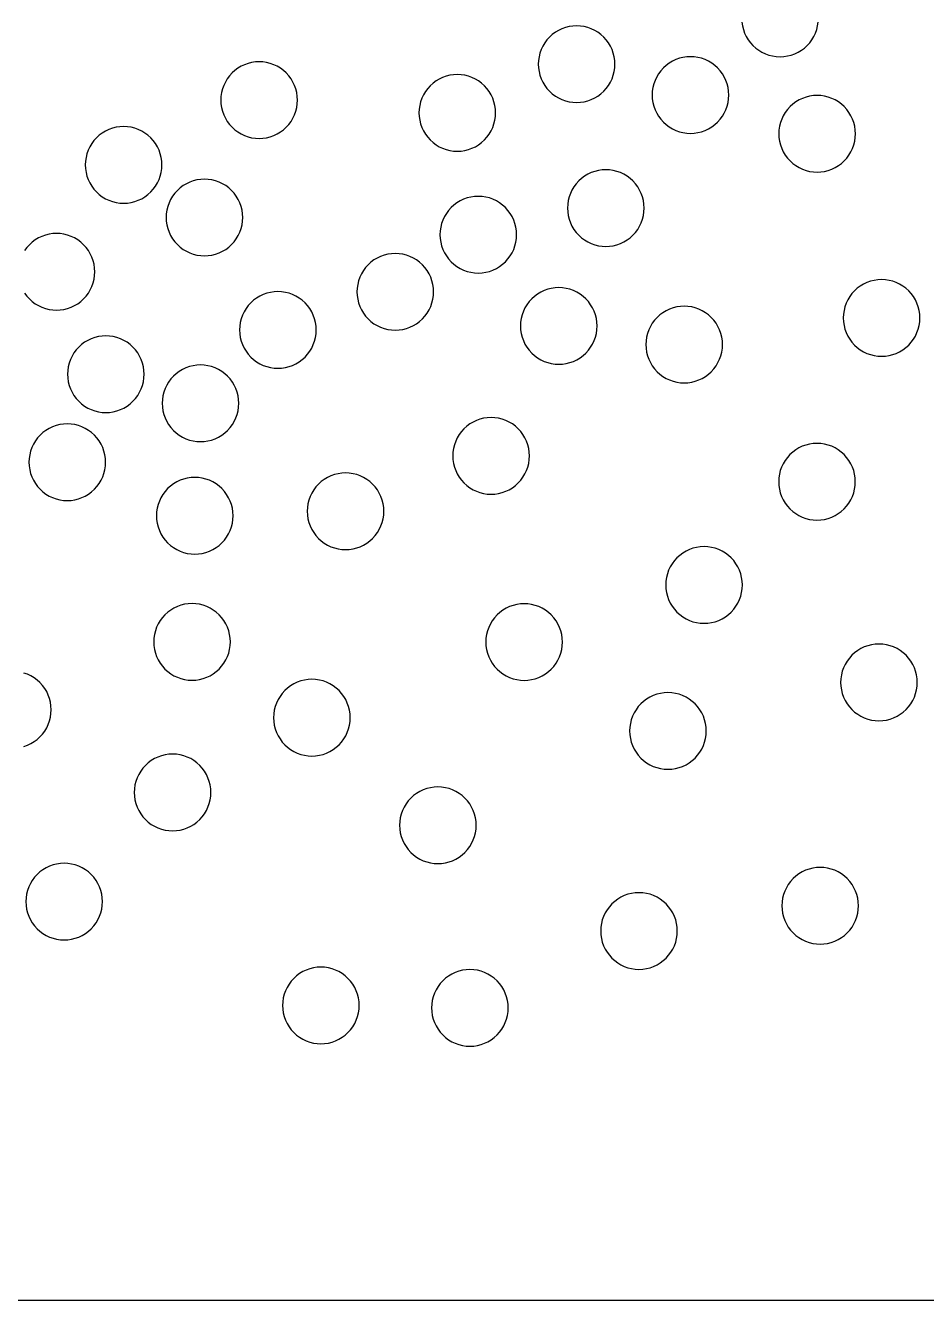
# Model space of a CAD drawing. Header units: millimetres. Extents: x 0 to 406, y 0 to 84.
# Drawn here: x 138.55 to 173.81, y 0 to 49.88 of the extents above; entities that cross this region are included whole.
import ezdxf

# ---------------------------------------------------------------- set-up
doc = ezdxf.new("R2010")
doc.units = ezdxf.units.MM

msp = doc.modelspace()

# ---------------------------------------------------------------- linework, layer by layer
at = {"color": 0}
for points in [[(0, 0), (0, 83.82), (406.4, 83.82), (406.4, 0), (0, 0)], [(166.588, 50.013), (166.61, 49.868), (166.646, 49.725), (166.695, 49.586), (166.758, 49.453), (166.834, 49.327), (166.922, 49.209), (167.021, 49.1), (167.13, 49.001), (167.248, 48.913), (167.374, 48.838), (167.507, 48.775), (167.646, 48.725), (167.789, 48.689), (167.934, 48.668), (168.081, 48.66), (168.228, 48.668), (168.374, 48.689), (168.517, 48.725), (168.655, 48.775), (168.788, 48.838), (168.915, 48.913), (169.033, 49.001), (169.142, 49.1)], [(169.142, 49.1), (169.241, 49.209), (169.328, 49.327), (169.404, 49.453), (169.467, 49.586), (169.517, 49.725), (169.552, 49.868), (169.574, 50.013)], [(161.18, 47.308), (161.278, 47.417), (161.366, 47.535), (161.442, 47.661), (161.505, 47.794), (161.554, 47.933), (161.59, 48.076), (161.612, 48.221), (161.619, 48.368), (161.612, 48.515), (161.59, 48.661), (161.554, 48.804), (161.505, 48.942), (161.442, 49.075), (161.366, 49.202), (161.278, 49.32), (161.18, 49.429), (161.07, 49.528), (160.952, 49.616), (160.826, 49.691), (160.693, 49.754), (160.554, 49.804), (160.411, 49.84), (160.266, 49.861), (160.119, 49.868), (159.972, 49.861), (159.826, 49.84), (159.683, 49.804), (159.545, 49.754), (159.412, 49.691), (159.286, 49.616), (159.167, 49.528), (159.058, 49.429), (158.959, 49.32), (158.872, 49.202), (158.796, 49.075), (158.733, 48.942), (158.683, 48.804), (158.648, 48.661), (158.626, 48.515), (158.619, 48.368), (158.626, 48.221), (158.648, 48.076), (158.683, 47.933), (158.733, 47.794), (158.796, 47.661), (158.872, 47.535), (158.959, 47.417), (159.058, 47.308), (159.167, 47.209), (159.286, 47.121), (159.412, 47.046), (159.545, 46.983), (159.683, 46.933), (159.826, 46.897), (159.972, 46.876), (160.119, 46.868), (160.266, 46.876), (160.411, 46.897), (160.554, 46.933), (160.693, 46.983), (160.826, 47.046), (160.952, 47.121), (161.07, 47.209), (161.18, 47.308)], [(148.754, 45.903), (148.853, 46.012), (148.94, 46.13), (149.016, 46.256), (149.079, 46.389), (149.129, 46.528), (149.164, 46.671), (149.186, 46.816), (149.193, 46.963), (149.186, 47.11), (149.164, 47.256), (149.129, 47.399), (149.079, 47.537), (149.016, 47.67), (148.94, 47.797), (148.853, 47.915), (148.754, 48.024), (148.645, 48.123), (148.526, 48.21), (148.4, 48.286), (148.267, 48.349), (148.129, 48.399), (147.986, 48.434), (147.84, 48.456), (147.693, 48.463), (147.546, 48.456), (147.4, 48.434), (147.258, 48.399), (147.119, 48.349), (146.986, 48.286), (146.86, 48.21), (146.742, 48.123), (146.632, 48.024), (146.534, 47.915), (146.446, 47.797), (146.37, 47.67), (146.307, 47.537), (146.258, 47.399), (146.222, 47.256), (146.2, 47.11), (146.193, 46.963), (146.2, 46.816), (146.222, 46.671), (146.258, 46.528), (146.307, 46.389), (146.37, 46.256), (146.446, 46.13), (146.534, 46.012), (146.632, 45.903), (146.742, 45.804), (146.86, 45.716), (146.986, 45.64), (147.119, 45.577), (147.258, 45.528), (147.4, 45.492), (147.546, 45.471), (147.693, 45.463), (147.84, 45.471), (147.986, 45.492), (148.129, 45.528), (148.267, 45.577), (148.4, 45.64), (148.526, 45.716), (148.645, 45.804), (148.754, 45.903)], [(165.635, 46.102), (165.734, 46.211), (165.822, 46.329), (165.898, 46.455), (165.961, 46.588), (166.01, 46.727), (166.046, 46.87), (166.068, 47.015), (166.075, 47.162), (166.068, 47.309), (166.046, 47.455), (166.01, 47.598), (165.961, 47.736), (165.898, 47.869), (165.822, 47.996), (165.734, 48.114), (165.635, 48.223), (165.526, 48.322), (165.408, 48.409), (165.282, 48.485), (165.149, 48.548), (165.01, 48.598), (164.867, 48.633), (164.722, 48.655), (164.575, 48.662), (164.428, 48.655), (164.282, 48.633), (164.139, 48.598), (164.001, 48.548), (163.868, 48.485), (163.741, 48.409), (163.623, 48.322), (163.514, 48.223), (163.415, 48.114), (163.328, 47.996), (163.252, 47.869), (163.189, 47.736), (163.139, 47.598), (163.104, 47.455), (163.082, 47.309), (163.075, 47.162), (163.082, 47.015), (163.104, 46.87), (163.139, 46.727), (163.189, 46.588), (163.252, 46.455), (163.328, 46.329), (163.415, 46.211), (163.514, 46.102), (163.623, 46.003), (163.741, 45.915), (163.868, 45.839), (164.001, 45.776), (164.139, 45.727), (164.282, 45.691), (164.428, 45.669), (164.575, 45.662), (164.722, 45.669), (164.867, 45.691), (165.01, 45.727), (165.149, 45.776), (165.282, 45.839), (165.408, 45.915), (165.526, 46.003), (165.635, 46.102)], [(156.51, 45.403), (156.609, 45.513), (156.696, 45.631), (156.772, 45.757), (156.835, 45.89), (156.885, 46.029), (156.92, 46.172), (156.942, 46.317), (156.949, 46.464), (156.942, 46.611), (156.92, 46.757), (156.885, 46.9), (156.835, 47.038), (156.772, 47.171), (156.696, 47.298), (156.609, 47.416), (156.51, 47.525), (156.401, 47.624), (156.283, 47.711), (156.156, 47.787), (156.023, 47.85), (155.885, 47.9), (155.742, 47.935), (155.596, 47.957), (155.449, 47.964), (155.302, 47.957), (155.157, 47.935), (155.014, 47.9), (154.875, 47.85), (154.742, 47.787), (154.616, 47.711), (154.498, 47.624), (154.389, 47.525), (154.29, 47.416), (154.202, 47.298), (154.126, 47.171), (154.063, 47.038), (154.014, 46.9), (153.978, 46.757), (153.956, 46.611), (153.949, 46.464), (153.956, 46.317), (153.978, 46.172), (154.014, 46.029), (154.063, 45.89), (154.126, 45.757), (154.202, 45.631), (154.29, 45.513), (154.389, 45.403), (154.498, 45.305), (154.616, 45.217), (154.742, 45.141), (154.875, 45.078), (155.014, 45.029), (155.157, 44.993), (155.302, 44.971), (155.449, 44.964), (155.596, 44.971), (155.742, 44.993), (155.885, 45.029), (156.023, 45.078), (156.156, 45.141), (156.283, 45.217), (156.401, 45.305), (156.51, 45.403)], [(170.593, 44.585), (170.692, 44.695), (170.779, 44.813), (170.855, 44.939), (170.918, 45.072), (170.967, 45.211), (171.003, 45.353), (171.025, 45.499), (171.032, 45.646), (171.025, 45.793), (171.003, 45.939), (170.967, 46.082), (170.918, 46.22), (170.855, 46.353), (170.779, 46.479), (170.692, 46.598), (170.593, 46.707), (170.484, 46.806), (170.365, 46.893), (170.239, 46.969), (170.106, 47.032), (169.967, 47.082), (169.825, 47.117), (169.679, 47.139), (169.532, 47.146), (169.385, 47.139), (169.239, 47.117), (169.097, 47.082), (168.958, 47.032), (168.825, 46.969), (168.699, 46.893), (168.58, 46.806), (168.471, 46.707), (168.373, 46.598), (168.285, 46.479), (168.209, 46.353), (168.146, 46.22), (168.097, 46.082), (168.061, 45.939), (168.039, 45.793), (168.032, 45.646), (168.039, 45.499), (168.061, 45.353), (168.097, 45.211), (168.146, 45.072), (168.209, 44.939), (168.285, 44.813), (168.373, 44.695), (168.471, 44.585), (168.58, 44.487), (168.699, 44.399), (168.825, 44.323), (168.958, 44.26), (169.097, 44.211), (169.239, 44.175), (169.385, 44.153), (169.532, 44.146), (169.679, 44.153), (169.825, 44.175), (169.967, 44.211), (170.106, 44.26), (170.239, 44.323), (170.365, 44.399), (170.484, 44.487), (170.593, 44.585)], [(143.449, 43.368), (143.548, 43.477), (143.636, 43.595), (143.711, 43.722), (143.774, 43.855), (143.824, 43.993), (143.86, 44.136), (143.881, 44.282), (143.889, 44.429), (143.881, 44.576), (143.86, 44.721), (143.824, 44.864), (143.774, 45.003), (143.711, 45.136), (143.636, 45.262), (143.548, 45.38), (143.449, 45.489), (143.34, 45.588), (143.222, 45.676), (143.096, 45.752), (142.963, 45.815), (142.824, 45.864), (142.681, 45.9), (142.536, 45.921), (142.389, 45.929), (142.242, 45.921), (142.096, 45.9), (141.953, 45.864), (141.815, 45.815), (141.681, 45.752), (141.555, 45.676), (141.437, 45.588), (141.328, 45.489), (141.229, 45.38), (141.141, 45.262), (141.066, 45.136), (141.003, 45.003), (140.953, 44.864), (140.917, 44.721), (140.896, 44.576), (140.889, 44.429), (140.896, 44.282), (140.917, 44.136), (140.953, 43.993), (141.003, 43.855), (141.066, 43.722), (141.141, 43.595), (141.229, 43.477), (141.328, 43.368), (141.437, 43.269), (141.555, 43.181), (141.681, 43.106), (141.815, 43.043), (141.953, 42.993), (142.096, 42.958), (142.242, 42.936), (142.389, 42.929), (142.536, 42.936), (142.681, 42.958), (142.824, 42.993), (142.963, 43.043), (143.096, 43.106), (143.222, 43.181), (143.34, 43.269), (143.449, 43.368)], [(162.322, 41.678), (162.421, 41.787), (162.509, 41.905), (162.584, 42.032), (162.647, 42.165), (162.697, 42.303), (162.733, 42.446), (162.754, 42.592), (162.761, 42.739), (162.754, 42.886), (162.733, 43.031), (162.697, 43.174), (162.647, 43.313), (162.584, 43.446), (162.509, 43.572), (162.421, 43.69), (162.322, 43.8), (162.213, 43.898), (162.095, 43.986), (161.968, 44.062), (161.835, 44.125), (161.697, 44.174), (161.554, 44.21), (161.408, 44.232), (161.261, 44.239), (161.114, 44.232), (160.969, 44.21), (160.826, 44.174), (160.687, 44.125), (160.554, 44.062), (160.428, 43.986), (160.31, 43.898), (160.201, 43.8), (160.102, 43.69), (160.014, 43.572), (159.938, 43.446), (159.876, 43.313), (159.826, 43.174), (159.79, 43.031), (159.769, 42.886), (159.761, 42.739), (159.769, 42.592), (159.79, 42.446), (159.826, 42.303), (159.876, 42.165), (159.938, 42.032), (160.014, 41.905), (160.102, 41.787), (160.201, 41.678), (160.31, 41.579), (160.428, 41.492), (160.554, 41.416), (160.687, 41.353), (160.826, 41.303), (160.969, 41.268), (161.114, 41.246), (161.261, 41.239), (161.408, 41.246), (161.554, 41.268), (161.697, 41.303), (161.835, 41.353), (161.968, 41.416), (162.095, 41.492), (162.213, 41.579), (162.322, 41.678)], [(146.613, 41.31), (146.712, 41.419), (146.799, 41.537), (146.875, 41.664), (146.938, 41.797), (146.988, 41.935), (147.023, 42.078), (147.045, 42.224), (147.052, 42.371), (147.045, 42.518), (147.023, 42.663), (146.988, 42.806), (146.938, 42.945), (146.875, 43.078), (146.799, 43.204), (146.712, 43.322), (146.613, 43.431), (146.504, 43.53), (146.385, 43.618), (146.259, 43.693), (146.126, 43.756), (145.988, 43.806), (145.845, 43.842), (145.699, 43.863), (145.552, 43.871), (145.405, 43.863), (145.259, 43.842), (145.117, 43.806), (144.978, 43.756), (144.845, 43.693), (144.719, 43.618), (144.601, 43.53), (144.491, 43.431), (144.393, 43.322), (144.305, 43.204), (144.229, 43.078), (144.166, 42.945), (144.117, 42.806), (144.081, 42.663), (144.059, 42.518), (144.052, 42.371), (144.059, 42.224), (144.081, 42.078), (144.117, 41.935), (144.166, 41.797), (144.229, 41.664), (144.305, 41.537), (144.393, 41.419), (144.491, 41.31), (144.601, 41.211), (144.719, 41.123), (144.845, 41.048), (144.978, 40.985), (145.117, 40.935), (145.259, 40.899), (145.405, 40.878), (145.552, 40.871), (145.699, 40.878), (145.845, 40.899), (145.988, 40.935), (146.126, 40.985), (146.259, 41.048), (146.385, 41.123), (146.504, 41.211), (146.613, 41.31)], [(157.33, 40.638), (157.429, 40.747), (157.517, 40.865), (157.593, 40.991), (157.656, 41.124), (157.705, 41.263), (157.741, 41.406), (157.762, 41.551), (157.77, 41.698), (157.762, 41.845), (157.741, 41.991), (157.705, 42.134), (157.656, 42.272), (157.593, 42.405), (157.517, 42.532), (157.429, 42.65), (157.33, 42.759), (157.221, 42.858), (157.103, 42.945), (156.977, 43.021), (156.844, 43.084), (156.705, 43.134), (156.562, 43.169), (156.417, 43.191), (156.27, 43.198), (156.123, 43.191), (155.977, 43.169), (155.834, 43.134), (155.696, 43.084), (155.563, 43.021), (155.436, 42.945), (155.318, 42.858), (155.209, 42.759), (155.11, 42.65), (155.023, 42.532), (154.947, 42.405), (154.884, 42.272), (154.834, 42.134), (154.799, 41.991), (154.777, 41.845), (154.77, 41.698), (154.777, 41.551), (154.799, 41.406), (154.834, 41.263), (154.884, 41.124), (154.947, 40.991), (155.023, 40.865), (155.11, 40.747), (155.209, 40.638), (155.318, 40.539), (155.436, 40.451), (155.563, 40.375), (155.696, 40.312), (155.834, 40.263), (155.977, 40.227), (156.123, 40.205), (156.27, 40.198), (156.417, 40.205), (156.562, 40.227), (156.705, 40.263), (156.844, 40.312), (156.977, 40.375), (157.103, 40.451), (157.221, 40.539), (157.33, 40.638)], [(140.823, 39.185), (140.922, 39.294), (141.01, 39.413), (141.085, 39.539), (141.148, 39.672), (141.198, 39.811), (141.234, 39.953), (141.255, 40.099), (141.262, 40.246), (141.255, 40.393), (141.234, 40.539), (141.198, 40.681), (141.148, 40.82), (141.085, 40.953), (141.01, 41.079), (140.922, 41.198), (140.823, 41.307), (140.714, 41.405), (140.596, 41.493), (140.469, 41.569), (140.336, 41.632), (140.198, 41.681), (140.055, 41.717), (139.909, 41.739), (139.762, 41.746), (139.615, 41.739), (139.47, 41.717), (139.327, 41.681), (139.188, 41.632), (139.055, 41.569), (138.929, 41.493), (138.811, 41.405), (138.702, 41.307), (138.603, 41.198), (138.515, 41.079)], [(154.082, 38.402), (154.181, 38.511), (154.269, 38.629), (154.344, 38.755), (154.407, 38.888), (154.457, 39.027), (154.493, 39.17), (154.514, 39.315), (154.522, 39.462), (154.514, 39.609), (154.493, 39.755), (154.457, 39.898), (154.407, 40.036), (154.344, 40.169), (154.269, 40.296), (154.181, 40.414), (154.082, 40.523), (153.973, 40.622), (153.855, 40.71), (153.729, 40.785), (153.596, 40.848), (153.457, 40.898), (153.314, 40.934), (153.169, 40.955), (153.022, 40.962), (152.875, 40.955), (152.729, 40.934), (152.586, 40.898), (152.448, 40.848), (152.314, 40.785), (152.188, 40.71), (152.07, 40.622), (151.961, 40.523), (151.862, 40.414), (151.774, 40.296), (151.699, 40.169), (151.636, 40.036), (151.586, 39.898), (151.55, 39.755), (151.529, 39.609), (151.522, 39.462), (151.529, 39.315), (151.55, 39.17), (151.586, 39.027), (151.636, 38.888), (151.699, 38.755), (151.774, 38.629), (151.862, 38.511), (151.961, 38.402), (152.07, 38.303), (152.188, 38.215), (152.314, 38.139), (152.448, 38.077), (152.586, 38.027), (152.729, 37.991), (152.875, 37.97), (153.022, 37.962), (153.169, 37.97), (153.314, 37.991), (153.457, 38.027), (153.596, 38.077), (153.729, 38.139), (153.855, 38.215), (153.973, 38.303), (154.082, 38.402)], [(173.116, 37.38), (173.214, 37.489), (173.302, 37.607), (173.378, 37.733), (173.441, 37.866), (173.49, 38.005), (173.526, 38.148), (173.548, 38.293), (173.555, 38.441), (173.548, 38.588), (173.526, 38.733), (173.49, 38.876), (173.441, 39.015), (173.378, 39.148), (173.302, 39.274), (173.214, 39.392), (173.116, 39.501), (173.007, 39.6), (172.888, 39.688), (172.762, 39.763), (172.629, 39.826), (172.49, 39.876), (172.348, 39.912), (172.202, 39.933), (172.055, 39.941), (171.908, 39.933), (171.762, 39.912), (171.62, 39.876), (171.481, 39.826), (171.348, 39.763), (171.222, 39.688), (171.103, 39.6), (170.994, 39.501), (170.895, 39.392), (170.808, 39.274), (170.732, 39.148), (170.669, 39.015), (170.62, 38.876), (170.584, 38.733), (170.562, 38.588), (170.555, 38.441), (170.562, 38.293), (170.584, 38.148), (170.62, 38.005), (170.669, 37.866), (170.732, 37.733), (170.808, 37.607), (170.895, 37.489), (170.994, 37.38), (171.103, 37.281), (171.222, 37.193), (171.348, 37.118), (171.481, 37.055), (171.62, 37.005), (171.762, 36.969), (171.908, 36.948), (172.055, 36.941), (172.202, 36.948), (172.348, 36.969), (172.49, 37.005), (172.629, 37.055), (172.762, 37.118), (172.888, 37.193), (173.007, 37.281), (173.116, 37.38)], [(138.515, 39.413), (138.603, 39.294), (138.702, 39.185), (138.811, 39.086), (138.929, 38.999), (139.055, 38.923), (139.188, 38.86), (139.327, 38.811), (139.47, 38.775), (139.615, 38.753), (139.762, 38.746), (139.909, 38.753), (140.055, 38.775), (140.198, 38.811), (140.336, 38.86), (140.469, 38.923), (140.596, 38.999), (140.714, 39.086), (140.823, 39.185)], [(149.488, 36.91), (149.586, 37.019), (149.674, 37.137), (149.75, 37.263), (149.813, 37.397), (149.862, 37.535), (149.898, 37.678), (149.92, 37.824), (149.927, 37.971), (149.92, 38.118), (149.898, 38.263), (149.862, 38.406), (149.813, 38.545), (149.75, 38.678), (149.674, 38.804), (149.586, 38.922), (149.488, 39.031), (149.379, 39.13), (149.26, 39.218), (149.134, 39.293), (149.001, 39.356), (148.862, 39.406), (148.72, 39.442), (148.574, 39.463), (148.427, 39.471), (148.28, 39.463), (148.134, 39.442), (147.992, 39.406), (147.853, 39.356), (147.72, 39.293), (147.594, 39.218), (147.475, 39.13), (147.366, 39.031), (147.267, 38.922), (147.18, 38.804), (147.104, 38.678), (147.041, 38.545), (146.992, 38.406), (146.956, 38.263), (146.934, 38.118), (146.927, 37.971), (146.934, 37.824), (146.956, 37.678), (146.992, 37.535), (147.041, 37.397), (147.104, 37.263), (147.18, 37.137), (147.267, 37.019), (147.366, 36.91), (147.475, 36.811), (147.594, 36.723), (147.72, 36.648), (147.853, 36.585), (147.992, 36.535), (148.134, 36.499), (148.28, 36.478), (148.427, 36.471), (148.574, 36.478), (148.72, 36.499), (148.862, 36.535), (149.001, 36.585), (149.134, 36.648), (149.26, 36.723), (149.379, 36.811), (149.488, 36.91)], [(160.373, 36.967), (160.482, 37.066), (160.581, 37.175), (160.668, 37.293), (160.744, 37.419), (160.807, 37.552), (160.857, 37.691), (160.892, 37.834), (160.914, 37.979), (160.921, 38.126), (160.914, 38.273), (160.892, 38.419), (160.857, 38.562), (160.807, 38.7), (160.744, 38.833), (160.668, 38.96), (160.581, 39.078), (160.482, 39.187), (160.373, 39.286), (160.255, 39.373), (160.128, 39.449), (159.995, 39.512), (159.857, 39.562), (159.714, 39.597), (159.568, 39.619), (159.421, 39.626), (159.274, 39.619), (159.129, 39.597), (158.986, 39.562), (158.847, 39.512), (158.714, 39.449), (158.588, 39.373), (158.47, 39.286), (158.361, 39.187), (158.262, 39.078), (158.174, 38.96), (158.098, 38.833), (158.035, 38.7), (157.986, 38.562), (157.95, 38.419), (157.928, 38.273), (157.921, 38.126), (157.928, 37.979), (157.95, 37.834), (157.986, 37.691), (158.035, 37.552), (158.098, 37.419), (158.174, 37.293), (158.262, 37.175), (158.361, 37.066), (158.47, 36.967), (158.588, 36.879), (158.714, 36.803), (158.847, 36.74), (158.986, 36.691), (159.129, 36.655), (159.274, 36.634), (159.421, 36.626), (159.568, 36.634), (159.714, 36.655), (159.857, 36.691), (159.995, 36.74), (160.128, 36.803), (160.255, 36.879), (160.373, 36.967)], [(165.39, 36.338), (165.489, 36.447), (165.576, 36.566), (165.652, 36.692), (165.715, 36.825), (165.765, 36.963), (165.8, 37.106), (165.822, 37.252), (165.829, 37.399), (165.822, 37.546), (165.8, 37.691), (165.765, 37.834), (165.715, 37.973), (165.652, 38.106), (165.576, 38.232), (165.489, 38.35), (165.39, 38.46), (165.281, 38.558), (165.163, 38.646), (165.036, 38.722), (164.903, 38.785), (164.765, 38.834), (164.622, 38.87), (164.476, 38.892), (164.329, 38.899), (164.182, 38.892), (164.037, 38.87), (163.894, 38.834), (163.755, 38.785), (163.622, 38.722), (163.496, 38.646), (163.378, 38.558), (163.269, 38.46), (163.17, 38.35), (163.082, 38.232), (163.006, 38.106), (162.943, 37.973), (162.894, 37.834), (162.858, 37.691), (162.836, 37.546), (162.829, 37.399), (162.836, 37.252), (162.858, 37.106), (162.894, 36.963), (162.943, 36.825), (163.006, 36.692), (163.082, 36.566), (163.17, 36.447), (163.269, 36.338), (163.378, 36.239), (163.496, 36.152), (163.622, 36.076), (163.755, 36.013), (163.894, 35.963), (164.037, 35.928), (164.182, 35.906), (164.329, 35.899), (164.476, 35.906), (164.622, 35.928), (164.765, 35.963), (164.903, 36.013), (165.036, 36.076), (165.163, 36.152), (165.281, 36.239), (165.39, 36.338)], [(142.753, 35.179), (142.852, 35.288), (142.94, 35.406), (143.015, 35.532), (143.078, 35.666), (143.128, 35.804), (143.164, 35.947), (143.185, 36.093), (143.193, 36.24), (143.185, 36.387), (143.164, 36.532), (143.128, 36.675), (143.078, 36.814), (143.015, 36.947), (142.94, 37.073), (142.852, 37.191), (142.753, 37.3), (142.644, 37.399), (142.526, 37.487), (142.4, 37.562), (142.267, 37.625), (142.128, 37.675), (141.985, 37.711), (141.84, 37.732), (141.693, 37.74), (141.546, 37.732), (141.4, 37.711), (141.257, 37.675), (141.119, 37.625), (140.985, 37.562), (140.859, 37.487), (140.741, 37.399), (140.632, 37.3), (140.533, 37.191), (140.445, 37.073), (140.37, 36.947), (140.307, 36.814), (140.257, 36.675), (140.221, 36.532), (140.2, 36.387), (140.193, 36.24), (140.2, 36.093), (140.221, 35.947), (140.257, 35.804), (140.307, 35.666), (140.37, 35.532), (140.445, 35.406), (140.533, 35.288), (140.632, 35.179), (140.741, 35.08), (140.859, 34.992), (140.985, 34.917), (141.119, 34.854), (141.257, 34.804), (141.4, 34.768), (141.546, 34.747), (141.693, 34.74), (141.84, 34.747), (141.985, 34.768), (142.128, 34.804), (142.267, 34.854), (142.4, 34.917), (142.526, 34.992), (142.644, 35.08), (142.753, 35.179)], [(146.459, 34.04), (146.558, 34.149), (146.645, 34.267), (146.721, 34.394), (146.784, 34.527), (146.834, 34.665), (146.869, 34.808), (146.891, 34.954), (146.898, 35.101), (146.891, 35.248), (146.869, 35.393), (146.834, 35.536), (146.784, 35.675), (146.721, 35.808), (146.645, 35.934), (146.558, 36.052), (146.459, 36.161), (146.35, 36.26), (146.232, 36.348), (146.105, 36.424), (145.972, 36.487), (145.834, 36.536), (145.691, 36.572), (145.545, 36.594), (145.398, 36.601), (145.251, 36.594), (145.106, 36.572), (144.963, 36.536), (144.824, 36.487), (144.691, 36.424), (144.565, 36.348), (144.447, 36.26), (144.338, 36.161), (144.239, 36.052), (144.151, 35.934), (144.075, 35.808), (144.012, 35.675), (143.963, 35.536), (143.927, 35.393), (143.905, 35.248), (143.898, 35.101), (143.905, 34.954), (143.927, 34.808), (143.963, 34.665), (144.012, 34.527), (144.075, 34.394), (144.151, 34.267), (144.239, 34.149), (144.338, 34.04), (144.447, 33.941), (144.565, 33.854), (144.691, 33.778), (144.824, 33.715), (144.963, 33.665), (145.106, 33.63), (145.251, 33.608), (145.398, 33.601), (145.545, 33.608), (145.691, 33.63), (145.834, 33.665), (145.972, 33.715), (146.105, 33.778), (146.232, 33.854), (146.35, 33.941), (146.459, 34.04)], [(157.831, 31.984), (157.93, 32.093), (158.018, 32.211), (158.094, 32.337), (158.157, 32.47), (158.206, 32.609), (158.242, 32.752), (158.264, 32.897), (158.271, 33.044), (158.264, 33.191), (158.242, 33.337), (158.206, 33.48), (158.157, 33.618), (158.094, 33.752), (158.018, 33.878), (157.93, 33.996), (157.831, 34.105), (157.722, 34.204), (157.604, 34.292), (157.478, 34.367), (157.345, 34.43), (157.206, 34.48), (157.063, 34.516), (156.918, 34.537), (156.771, 34.544), (156.624, 34.537), (156.478, 34.516), (156.335, 34.48), (156.197, 34.43), (156.064, 34.367), (155.937, 34.292), (155.819, 34.204), (155.71, 34.105), (155.611, 33.996), (155.524, 33.878), (155.448, 33.752), (155.385, 33.618), (155.335, 33.48), (155.3, 33.337), (155.278, 33.191), (155.271, 33.044), (155.278, 32.897), (155.3, 32.752), (155.335, 32.609), (155.385, 32.47), (155.448, 32.337), (155.524, 32.211), (155.611, 32.093), (155.71, 31.984), (155.819, 31.885), (155.937, 31.797), (156.064, 31.722), (156.197, 31.659), (156.335, 31.609), (156.478, 31.573), (156.624, 31.552), (156.771, 31.544), (156.918, 31.552), (157.063, 31.573), (157.206, 31.609), (157.345, 31.659), (157.478, 31.722), (157.604, 31.797), (157.722, 31.885), (157.831, 31.984)], [(141.135, 31.637), (141.244, 31.736), (141.343, 31.845), (141.431, 31.963), (141.506, 32.089), (141.569, 32.222), (141.619, 32.361), (141.655, 32.504), (141.676, 32.649), (141.683, 32.796), (141.676, 32.943), (141.655, 33.089), (141.619, 33.232), (141.569, 33.37), (141.506, 33.503), (141.431, 33.63), (141.343, 33.748), (141.244, 33.857), (141.135, 33.956), (141.017, 34.043), (140.89, 34.119), (140.757, 34.182), (140.619, 34.232), (140.476, 34.267), (140.33, 34.289), (140.183, 34.296), (140.036, 34.289), (139.891, 34.267), (139.748, 34.232), (139.609, 34.182), (139.476, 34.119), (139.35, 34.043), (139.232, 33.956), (139.123, 33.857), (139.024, 33.748), (138.936, 33.63), (138.86, 33.503), (138.798, 33.37), (138.748, 33.232), (138.712, 33.089), (138.691, 32.943), (138.683, 32.796), (138.691, 32.649), (138.712, 32.504), (138.748, 32.361), (138.798, 32.222), (138.86, 32.089), (138.936, 31.963), (139.024, 31.845), (139.123, 31.736), (139.232, 31.637), (139.35, 31.549), (139.476, 31.473), (139.609, 31.41), (139.748, 31.361), (139.891, 31.325), (140.036, 31.303), (140.183, 31.296), (140.33, 31.303), (140.476, 31.325), (140.619, 31.361), (140.757, 31.41), (140.89, 31.473), (141.017, 31.549), (141.135, 31.637)], [(170.588, 30.972), (170.687, 31.081), (170.775, 31.199), (170.85, 31.325), (170.913, 31.458), (170.963, 31.597), (170.999, 31.74), (171.02, 31.885), (171.027, 32.032), (171.02, 32.179), (170.999, 32.325), (170.963, 32.468), (170.913, 32.606), (170.85, 32.739), (170.775, 32.866), (170.687, 32.984), (170.588, 33.093), (170.479, 33.192), (170.361, 33.279), (170.235, 33.355), (170.102, 33.418), (169.963, 33.468), (169.82, 33.503), (169.675, 33.525), (169.527, 33.532), (169.38, 33.525), (169.235, 33.503), (169.092, 33.468), (168.953, 33.418), (168.82, 33.355), (168.694, 33.279), (168.576, 33.192), (168.467, 33.093), (168.368, 32.984), (168.28, 32.866), (168.205, 32.739), (168.142, 32.606), (168.092, 32.468), (168.056, 32.325), (168.035, 32.179), (168.027, 32.032), (168.035, 31.885), (168.056, 31.74), (168.092, 31.597), (168.142, 31.458), (168.205, 31.325), (168.28, 31.199), (168.368, 31.081), (168.467, 30.972), (168.576, 30.873), (168.694, 30.785), (168.82, 30.709), (168.953, 30.646), (169.092, 30.597), (169.235, 30.561), (169.38, 30.539), (169.527, 30.532), (169.675, 30.539), (169.82, 30.561), (169.963, 30.597), (170.102, 30.646), (170.235, 30.709), (170.361, 30.785), (170.479, 30.873), (170.588, 30.972)], [(146.233, 29.641), (146.332, 29.751), (146.42, 29.869), (146.496, 29.995), (146.559, 30.128), (146.608, 30.267), (146.644, 30.409), (146.665, 30.555), (146.673, 30.702), (146.665, 30.849), (146.644, 30.995), (146.608, 31.138), (146.559, 31.276), (146.496, 31.409), (146.42, 31.535), (146.332, 31.654), (146.233, 31.763), (146.124, 31.862), (146.006, 31.949), (145.88, 32.025), (145.747, 32.088), (145.608, 32.138), (145.465, 32.173), (145.32, 32.195), (145.173, 32.202), (145.026, 32.195), (144.88, 32.173), (144.737, 32.138), (144.599, 32.088), (144.466, 32.025), (144.339, 31.949), (144.221, 31.862), (144.112, 31.763), (144.013, 31.654), (143.926, 31.535), (143.85, 31.409), (143.787, 31.276), (143.737, 31.138), (143.702, 30.995), (143.68, 30.849), (143.673, 30.702), (143.68, 30.555), (143.702, 30.409), (143.737, 30.267), (143.787, 30.128), (143.85, 29.995), (143.926, 29.869), (144.013, 29.751), (144.112, 29.641), (144.221, 29.543), (144.339, 29.455), (144.466, 29.379), (144.599, 29.316), (144.737, 29.267), (144.88, 29.231), (145.026, 29.209), (145.173, 29.202), (145.32, 29.209), (145.465, 29.231), (145.608, 29.267), (145.747, 29.316), (145.88, 29.379), (146.006, 29.455), (146.124, 29.543), (146.233, 29.641)], [(152.135, 29.816), (152.234, 29.925), (152.321, 30.043), (152.397, 30.169), (152.46, 30.302), (152.51, 30.441), (152.545, 30.584), (152.567, 30.729), (152.574, 30.876), (152.567, 31.023), (152.545, 31.169), (152.51, 31.312), (152.46, 31.45), (152.397, 31.583), (152.321, 31.71), (152.234, 31.828), (152.135, 31.937), (152.026, 32.036), (151.908, 32.123), (151.781, 32.199), (151.648, 32.262), (151.51, 32.312), (151.367, 32.347), (151.221, 32.369), (151.074, 32.376), (150.927, 32.369), (150.782, 32.347), (150.639, 32.312), (150.5, 32.262), (150.367, 32.199), (150.241, 32.123), (150.123, 32.036), (150.013, 31.937), (149.915, 31.828), (149.827, 31.71), (149.751, 31.583), (149.688, 31.45), (149.639, 31.312), (149.603, 31.169), (149.581, 31.023), (149.574, 30.876), (149.581, 30.729), (149.603, 30.584), (149.639, 30.441), (149.688, 30.302), (149.751, 30.169), (149.827, 30.043), (149.915, 29.925), (150.013, 29.816), (150.123, 29.717), (150.241, 29.629), (150.367, 29.553), (150.5, 29.49), (150.639, 29.441), (150.782, 29.405), (150.927, 29.383), (151.074, 29.376), (151.221, 29.383), (151.367, 29.405), (151.51, 29.441), (151.648, 29.49), (151.781, 29.553), (151.908, 29.629), (152.026, 29.717), (152.135, 29.816)], [(166.167, 26.932), (166.266, 27.041), (166.354, 27.16), (166.43, 27.286), (166.493, 27.419), (166.542, 27.558), (166.578, 27.7), (166.6, 27.846), (166.607, 27.993), (166.6, 28.14), (166.578, 28.286), (166.542, 28.429), (166.493, 28.567), (166.43, 28.7), (166.354, 28.826), (166.266, 28.945), (166.167, 29.054), (166.058, 29.153), (165.94, 29.24), (165.814, 29.316), (165.681, 29.379), (165.542, 29.428), (165.399, 29.464), (165.254, 29.486), (165.107, 29.493), (164.96, 29.486), (164.814, 29.464), (164.671, 29.428), (164.533, 29.379), (164.4, 29.316), (164.273, 29.24), (164.155, 29.153), (164.046, 29.054), (163.947, 28.945), (163.86, 28.826), (163.784, 28.7), (163.721, 28.567), (163.671, 28.429), (163.636, 28.286), (163.614, 28.14), (163.607, 27.993), (163.614, 27.846), (163.636, 27.7), (163.671, 27.558), (163.721, 27.419), (163.784, 27.286), (163.86, 27.16), (163.947, 27.041), (164.046, 26.932), (164.155, 26.834), (164.273, 26.746), (164.4, 26.67), (164.533, 26.607), (164.671, 26.558), (164.814, 26.522), (164.96, 26.5), (165.107, 26.493), (165.254, 26.5), (165.399, 26.522), (165.542, 26.558), (165.681, 26.607), (165.814, 26.67), (165.94, 26.746), (166.058, 26.834), (166.167, 26.932)], [(146.126, 24.706), (146.225, 24.815), (146.313, 24.934), (146.388, 25.06), (146.451, 25.193), (146.501, 25.332), (146.537, 25.474), (146.558, 25.62), (146.566, 25.767), (146.558, 25.914), (146.537, 26.06), (146.501, 26.203), (146.451, 26.341), (146.388, 26.474), (146.313, 26.6), (146.225, 26.719), (146.126, 26.828), (146.017, 26.927), (145.899, 27.014), (145.773, 27.09), (145.64, 27.153), (145.501, 27.202), (145.358, 27.238), (145.213, 27.26), (145.066, 27.267), (144.919, 27.26), (144.773, 27.238), (144.63, 27.202), (144.492, 27.153), (144.358, 27.09), (144.232, 27.014), (144.114, 26.927), (144.005, 26.828), (143.906, 26.719), (143.818, 26.6), (143.743, 26.474), (143.68, 26.341), (143.63, 26.203), (143.594, 26.06), (143.573, 25.914), (143.566, 25.767), (143.573, 25.62), (143.594, 25.474), (143.63, 25.332), (143.68, 25.193), (143.743, 25.06), (143.818, 24.934), (143.906, 24.815), (144.005, 24.706), (144.114, 24.608), (144.232, 24.52), (144.358, 24.444), (144.492, 24.381), (144.63, 24.332), (144.773, 24.296), (144.919, 24.274), (145.066, 24.267), (145.213, 24.274), (145.358, 24.296), (145.501, 24.332), (145.64, 24.381), (145.773, 24.444), (145.899, 24.52), (146.017, 24.608), (146.126, 24.706)], [(159.126, 24.701), (159.225, 24.81), (159.312, 24.929), (159.388, 25.055), (159.451, 25.188), (159.501, 25.326), (159.536, 25.469), (159.558, 25.615), (159.565, 25.762), (159.558, 25.909), (159.536, 26.055), (159.501, 26.197), (159.451, 26.336), (159.388, 26.469), (159.312, 26.595), (159.225, 26.713), (159.126, 26.823), (159.017, 26.921), (158.899, 27.009), (158.772, 27.085), (158.639, 27.148), (158.501, 27.197), (158.358, 27.233), (158.212, 27.255), (158.065, 27.262), (157.918, 27.255), (157.773, 27.233), (157.63, 27.197), (157.491, 27.148), (157.358, 27.085), (157.232, 27.009), (157.114, 26.921), (157.005, 26.823), (156.906, 26.713), (156.818, 26.595), (156.742, 26.469), (156.679, 26.336), (156.63, 26.197), (156.594, 26.055), (156.572, 25.909), (156.565, 25.762), (156.572, 25.615), (156.594, 25.469), (156.63, 25.326), (156.679, 25.188), (156.742, 25.055), (156.818, 24.929), (156.906, 24.81), (157.005, 24.701), (157.114, 24.602), (157.232, 24.515), (157.358, 24.439), (157.491, 24.376), (157.63, 24.326), (157.773, 24.291), (157.918, 24.269), (158.065, 24.262), (158.212, 24.269), (158.358, 24.291), (158.501, 24.326), (158.639, 24.376), (158.772, 24.439), (158.899, 24.515), (159.017, 24.602), (159.126, 24.701)], [(173.014, 23.12), (173.112, 23.229), (173.2, 23.348), (173.276, 23.474), (173.339, 23.607), (173.388, 23.745), (173.424, 23.888), (173.446, 24.034), (173.453, 24.181), (173.446, 24.328), (173.424, 24.474), (173.388, 24.616), (173.339, 24.755), (173.276, 24.888), (173.2, 25.014), (173.112, 25.132), (173.014, 25.242), (172.904, 25.34), (172.786, 25.428), (172.66, 25.504), (172.527, 25.567), (172.388, 25.616), (172.245, 25.652), (172.1, 25.674), (171.953, 25.681), (171.806, 25.674), (171.66, 25.652), (171.517, 25.616), (171.379, 25.567), (171.246, 25.504), (171.12, 25.428), (171.001, 25.34), (170.892, 25.242), (170.793, 25.132), (170.706, 25.014), (170.63, 24.888), (170.567, 24.755), (170.517, 24.616), (170.482, 24.474), (170.46, 24.328), (170.453, 24.181), (170.46, 24.034), (170.482, 23.888), (170.517, 23.745), (170.567, 23.607), (170.63, 23.474), (170.706, 23.348), (170.793, 23.229), (170.892, 23.12), (171.001, 23.021), (171.12, 22.934), (171.246, 22.858), (171.379, 22.795), (171.517, 22.745), (171.66, 22.71), (171.806, 22.688), (171.953, 22.681), (172.1, 22.688), (172.245, 22.71), (172.388, 22.745), (172.527, 22.795), (172.66, 22.858), (172.786, 22.934), (172.904, 23.021), (173.014, 23.12)], [(139.114, 22.052), (139.213, 22.161), (139.301, 22.279), (139.377, 22.406), (139.439, 22.539), (139.489, 22.677), (139.525, 22.82), (139.546, 22.966), (139.554, 23.113), (139.546, 23.26), (139.525, 23.405), (139.489, 23.548), (139.439, 23.687), (139.377, 23.82), (139.301, 23.946), (139.213, 24.064), (139.114, 24.173), (139.005, 24.272), (138.887, 24.36), (138.761, 24.436), (138.628, 24.499), (138.489, 24.548)], [(150.819, 21.741), (150.918, 21.85), (151.006, 21.968), (151.081, 22.094), (151.144, 22.228), (151.194, 22.366), (151.23, 22.509), (151.251, 22.655), (151.258, 22.802), (151.251, 22.949), (151.23, 23.094), (151.194, 23.237), (151.144, 23.376), (151.081, 23.509), (151.006, 23.635), (150.918, 23.753), (150.819, 23.862), (150.71, 23.961), (150.592, 24.049), (150.466, 24.124), (150.332, 24.187), (150.194, 24.237), (150.051, 24.273), (149.905, 24.294), (149.758, 24.302), (149.611, 24.294), (149.466, 24.273), (149.323, 24.237), (149.184, 24.187), (149.051, 24.124), (148.925, 24.049), (148.807, 23.961), (148.698, 23.862), (148.599, 23.753), (148.511, 23.635), (148.436, 23.509), (148.373, 23.376), (148.323, 23.237), (148.287, 23.094), (148.266, 22.949), (148.258, 22.802), (148.266, 22.655), (148.287, 22.509), (148.323, 22.366), (148.373, 22.228), (148.436, 22.094), (148.511, 21.968), (148.599, 21.85), (148.698, 21.741), (148.807, 21.642), (148.925, 21.554), (149.051, 21.479), (149.184, 21.416), (149.323, 21.366), (149.466, 21.33), (149.611, 21.309), (149.758, 21.302), (149.905, 21.309), (150.051, 21.33), (150.194, 21.366), (150.332, 21.416), (150.466, 21.479), (150.592, 21.554), (150.71, 21.642), (150.819, 21.741)], [(164.754, 21.221), (164.853, 21.33), (164.941, 21.449), (165.016, 21.575), (165.079, 21.708), (165.129, 21.847), (165.165, 21.989), (165.186, 22.135), (165.194, 22.282), (165.186, 22.429), (165.165, 22.575), (165.129, 22.717), (165.079, 22.856), (165.016, 22.989), (164.941, 23.115), (164.853, 23.234), (164.754, 23.343), (164.645, 23.441), (164.527, 23.529), (164.401, 23.605), (164.268, 23.668), (164.129, 23.717), (163.986, 23.753), (163.841, 23.775), (163.694, 23.782), (163.546, 23.775), (163.401, 23.753), (163.258, 23.717), (163.119, 23.668), (162.986, 23.605), (162.86, 23.529), (162.742, 23.441), (162.633, 23.343), (162.534, 23.234), (162.446, 23.115), (162.371, 22.989), (162.308, 22.856), (162.258, 22.717), (162.222, 22.575), (162.201, 22.429), (162.194, 22.282), (162.201, 22.135), (162.222, 21.989), (162.258, 21.847), (162.308, 21.708), (162.371, 21.575), (162.446, 21.449), (162.534, 21.33), (162.633, 21.221), (162.742, 21.122), (162.86, 21.035), (162.986, 20.959), (163.119, 20.896), (163.258, 20.847), (163.401, 20.811), (163.546, 20.789), (163.694, 20.782), (163.841, 20.789), (163.986, 20.811), (164.129, 20.847), (164.268, 20.896), (164.401, 20.959), (164.527, 21.035), (164.645, 21.122), (164.754, 21.221)], [(138.489, 21.677), (138.628, 21.727), (138.761, 21.79), (138.887, 21.866), (139.005, 21.953), (139.114, 22.052)], [(145.366, 18.815), (145.465, 18.924), (145.553, 19.043), (145.629, 19.169), (145.691, 19.302), (145.741, 19.441), (145.777, 19.583), (145.798, 19.729), (145.806, 19.876), (145.798, 20.023), (145.777, 20.169), (145.741, 20.311), (145.691, 20.45), (145.629, 20.583), (145.553, 20.709), (145.465, 20.828), (145.366, 20.937), (145.257, 21.036), (145.139, 21.123), (145.013, 21.199), (144.88, 21.262), (144.741, 21.311), (144.598, 21.347), (144.453, 21.369), (144.306, 21.376), (144.159, 21.369), (144.013, 21.347), (143.87, 21.311), (143.732, 21.262), (143.599, 21.199), (143.472, 21.123), (143.354, 21.036), (143.245, 20.937), (143.146, 20.828), (143.058, 20.709), (142.983, 20.583), (142.92, 20.45), (142.87, 20.311), (142.834, 20.169), (142.813, 20.023), (142.806, 19.876), (142.813, 19.729), (142.834, 19.583), (142.87, 19.441), (142.92, 19.302), (142.983, 19.169), (143.058, 19.043), (143.146, 18.924), (143.245, 18.815), (143.354, 18.716), (143.472, 18.629), (143.599, 18.553), (143.732, 18.49), (143.87, 18.441), (144.013, 18.405), (144.159, 18.383), (144.306, 18.376), (144.453, 18.383), (144.598, 18.405), (144.741, 18.441), (144.88, 18.49), (145.013, 18.553), (145.139, 18.629), (145.257, 18.716), (145.366, 18.815)], [(155.749, 17.531), (155.848, 17.64), (155.936, 17.758), (156.011, 17.884), (156.074, 18.017), (156.124, 18.156), (156.16, 18.299), (156.181, 18.444), (156.188, 18.591), (156.181, 18.738), (156.16, 18.884), (156.124, 19.027), (156.074, 19.165), (156.011, 19.298), (155.936, 19.425), (155.848, 19.543), (155.749, 19.652), (155.64, 19.751), (155.522, 19.838), (155.396, 19.914), (155.262, 19.977), (155.124, 20.027), (154.981, 20.062), (154.835, 20.084), (154.688, 20.091), (154.541, 20.084), (154.396, 20.062), (154.253, 20.027), (154.114, 19.977), (153.981, 19.914), (153.855, 19.838), (153.737, 19.751), (153.628, 19.652), (153.529, 19.543), (153.441, 19.425), (153.366, 19.298), (153.303, 19.165), (153.253, 19.027), (153.217, 18.884), (153.196, 18.738), (153.188, 18.591), (153.196, 18.444), (153.217, 18.299), (153.253, 18.156), (153.303, 18.017), (153.366, 17.884), (153.441, 17.758), (153.529, 17.64), (153.628, 17.531), (153.737, 17.432), (153.855, 17.344), (153.981, 17.268), (154.114, 17.205), (154.253, 17.156), (154.396, 17.12), (154.541, 17.098), (154.688, 17.091), (154.835, 17.098), (154.981, 17.12), (155.124, 17.156), (155.262, 17.205), (155.396, 17.268), (155.522, 17.344), (155.64, 17.432), (155.749, 17.531)], [(141.121, 14.544), (141.22, 14.654), (141.308, 14.772), (141.384, 14.898), (141.447, 15.031), (141.496, 15.17), (141.532, 15.312), (141.554, 15.458), (141.561, 15.605), (141.554, 15.752), (141.532, 15.898), (141.496, 16.041), (141.447, 16.179), (141.384, 16.312), (141.308, 16.438), (141.22, 16.557), (141.121, 16.666), (141.012, 16.765), (140.894, 16.852), (140.768, 16.928), (140.635, 16.991), (140.496, 17.041), (140.353, 17.076), (140.208, 17.098), (140.061, 17.105), (139.914, 17.098), (139.768, 17.076), (139.625, 17.041), (139.487, 16.991), (139.354, 16.928), (139.227, 16.852), (139.109, 16.765), (139, 16.666), (138.901, 16.557), (138.814, 16.438), (138.738, 16.312), (138.675, 16.179), (138.625, 16.041), (138.59, 15.898), (138.568, 15.752), (138.561, 15.605), (138.568, 15.458), (138.59, 15.312), (138.625, 15.17), (138.675, 15.031), (138.738, 14.898), (138.814, 14.772), (138.901, 14.654), (139, 14.544), (139.109, 14.446), (139.227, 14.358), (139.354, 14.282), (139.487, 14.219), (139.625, 14.17), (139.768, 14.134), (139.914, 14.112), (140.061, 14.105), (140.208, 14.112), (140.353, 14.134), (140.496, 14.17), (140.635, 14.219), (140.768, 14.282), (140.894, 14.358), (141.012, 14.446), (141.121, 14.544)], [(170.712, 14.383), (170.811, 14.493), (170.899, 14.611), (170.974, 14.737), (171.037, 14.87), (171.087, 15.009), (171.123, 15.152), (171.144, 15.297), (171.151, 15.444), (171.144, 15.591), (171.123, 15.737), (171.087, 15.88), (171.037, 16.018), (170.974, 16.151), (170.899, 16.278), (170.811, 16.396), (170.712, 16.505), (170.603, 16.604), (170.485, 16.691), (170.359, 16.767), (170.226, 16.83), (170.087, 16.88), (169.944, 16.915), (169.799, 16.937), (169.651, 16.944), (169.504, 16.937), (169.359, 16.915), (169.216, 16.88), (169.077, 16.83), (168.944, 16.767), (168.818, 16.691), (168.7, 16.604), (168.591, 16.505), (168.492, 16.396), (168.404, 16.278), (168.329, 16.151), (168.266, 16.018), (168.216, 15.88), (168.18, 15.737), (168.159, 15.591), (168.151, 15.444), (168.159, 15.297), (168.18, 15.152), (168.216, 15.009), (168.266, 14.87), (168.329, 14.737), (168.404, 14.611), (168.492, 14.493), (168.591, 14.383), (168.7, 14.285), (168.818, 14.197), (168.944, 14.121), (169.077, 14.058), (169.216, 14.009), (169.359, 13.973), (169.504, 13.951), (169.651, 13.944), (169.799, 13.951), (169.944, 13.973), (170.087, 14.009), (170.226, 14.058), (170.359, 14.121), (170.485, 14.197), (170.603, 14.285), (170.712, 14.383)], [(163.621, 13.395), (163.72, 13.504), (163.807, 13.622), (163.883, 13.748), (163.946, 13.881), (163.996, 14.02), (164.031, 14.163), (164.053, 14.308), (164.06, 14.455), (164.053, 14.602), (164.031, 14.748), (163.996, 14.891), (163.946, 15.029), (163.883, 15.162), (163.807, 15.289), (163.72, 15.407), (163.621, 15.516), (163.512, 15.615), (163.394, 15.702), (163.267, 15.778), (163.134, 15.841), (162.996, 15.891), (162.853, 15.926), (162.707, 15.948), (162.56, 15.955), (162.413, 15.948), (162.268, 15.926), (162.125, 15.891), (161.986, 15.841), (161.853, 15.778), (161.727, 15.702), (161.609, 15.615), (161.5, 15.516), (161.401, 15.407), (161.313, 15.289), (161.237, 15.162), (161.174, 15.029), (161.125, 14.891), (161.089, 14.748), (161.067, 14.602), (161.06, 14.455), (161.067, 14.308), (161.089, 14.163), (161.125, 14.02), (161.174, 13.881), (161.237, 13.748), (161.313, 13.622), (161.401, 13.504), (161.5, 13.395), (161.609, 13.296), (161.727, 13.208), (161.853, 13.132), (161.986, 13.069), (162.125, 13.02), (162.268, 12.984), (162.413, 12.963), (162.56, 12.955), (162.707, 12.963), (162.853, 12.984), (162.996, 13.02), (163.134, 13.069), (163.267, 13.132), (163.394, 13.208), (163.512, 13.296), (163.621, 13.395)], [(151.17, 10.483), (151.269, 10.592), (151.357, 10.71), (151.432, 10.837), (151.495, 10.97), (151.545, 11.108), (151.581, 11.251), (151.602, 11.397), (151.609, 11.544), (151.602, 11.691), (151.581, 11.836), (151.545, 11.979), (151.495, 12.118), (151.432, 12.251), (151.357, 12.377), (151.269, 12.495), (151.17, 12.604), (151.061, 12.703), (150.943, 12.791), (150.816, 12.866), (150.683, 12.929), (150.545, 12.979), (150.402, 13.015), (150.256, 13.036), (150.109, 13.044), (149.962, 13.036), (149.817, 13.015), (149.674, 12.979), (149.535, 12.929), (149.402, 12.866), (149.276, 12.791), (149.158, 12.703), (149.049, 12.604), (148.95, 12.495), (148.862, 12.377), (148.786, 12.251), (148.724, 12.118), (148.674, 11.979), (148.638, 11.836), (148.617, 11.691), (148.609, 11.544), (148.617, 11.397), (148.638, 11.251), (148.674, 11.108), (148.724, 10.97), (148.786, 10.837), (148.862, 10.71), (148.95, 10.592), (149.049, 10.483), (149.158, 10.384), (149.276, 10.296), (149.402, 10.221), (149.535, 10.158), (149.674, 10.108), (149.817, 10.072), (149.962, 10.051), (150.109, 10.044), (150.256, 10.051), (150.402, 10.072), (150.545, 10.108), (150.683, 10.158), (150.816, 10.221), (150.943, 10.296), (151.061, 10.384), (151.17, 10.483)], [(157.003, 10.388), (157.102, 10.497), (157.19, 10.615), (157.265, 10.741), (157.328, 10.874), (157.378, 11.013), (157.414, 11.156), (157.435, 11.301), (157.443, 11.448), (157.435, 11.595), (157.414, 11.741), (157.378, 11.884), (157.328, 12.022), (157.265, 12.155), (157.19, 12.282), (157.102, 12.4), (157.003, 12.509), (156.894, 12.608), (156.776, 12.695), (156.65, 12.771), (156.517, 12.834), (156.378, 12.884), (156.235, 12.919), (156.09, 12.941), (155.943, 12.948), (155.796, 12.941), (155.65, 12.919), (155.507, 12.884), (155.369, 12.834), (155.235, 12.771), (155.109, 12.695), (154.991, 12.608), (154.882, 12.509), (154.783, 12.4), (154.695, 12.282), (154.62, 12.155), (154.557, 12.022), (154.507, 11.884), (154.471, 11.741), (154.45, 11.595), (154.443, 11.448), (154.45, 11.301), (154.471, 11.156), (154.507, 11.013), (154.557, 10.874), (154.62, 10.741), (154.695, 10.615), (154.783, 10.497), (154.882, 10.388), (154.991, 10.289), (155.109, 10.201), (155.235, 10.125), (155.369, 10.062), (155.507, 10.013), (155.65, 9.977), (155.796, 9.955), (155.943, 9.948), (156.09, 9.955), (156.235, 9.977), (156.378, 10.013), (156.517, 10.062), (156.65, 10.125), (156.776, 10.201), (156.894, 10.289), (157.003, 10.388)]]:
    msp.add_lwpolyline(points, dxfattribs=at)

doc.saveas('drawing.dxf')
